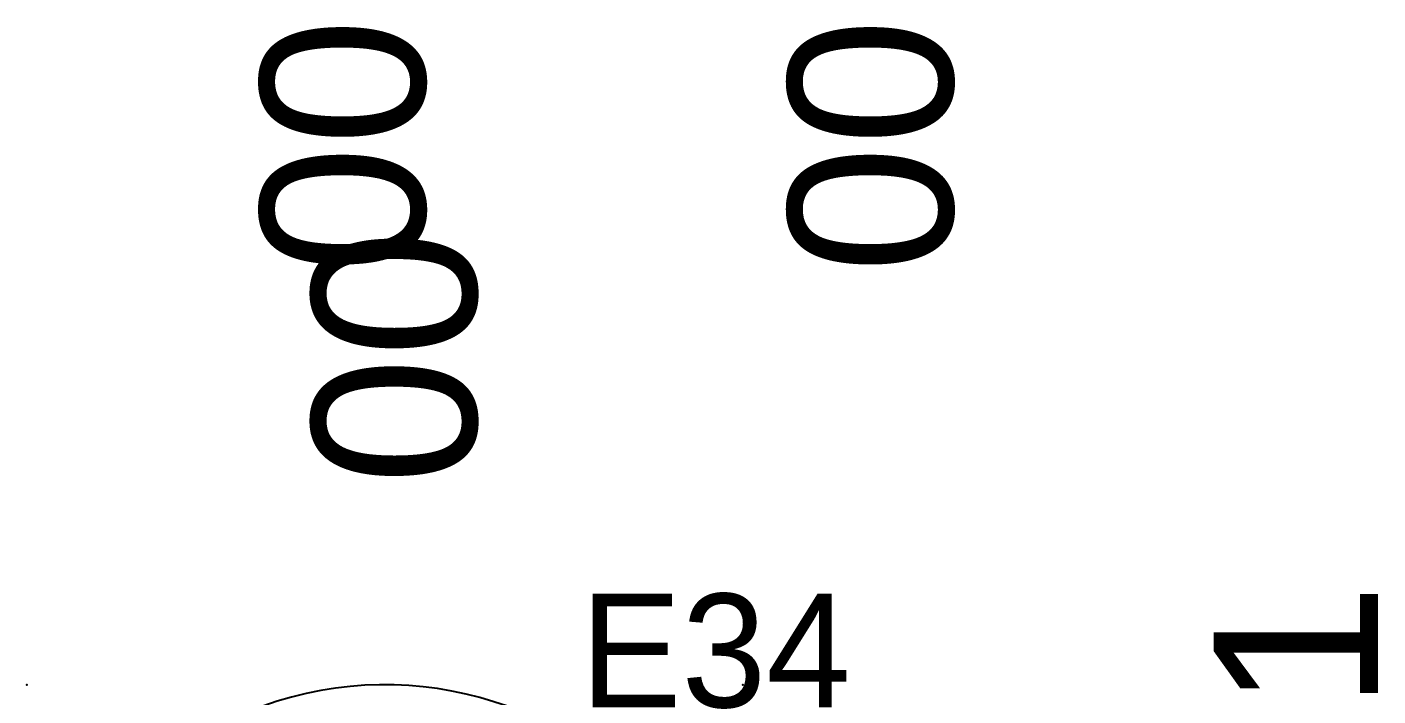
# Model space of a CAD drawing. Header units: millimetres. Extents: x 38967 to 51721, y 49836 to 53207.
# Drawn here: x 48919.1 to 49021.8, y 51852.9 to 51903.8 of the extents above; entities that cross this region are included whole.
import ezdxf
from ezdxf.enums import TextEntityAlignment as Align

# ---------------------------------------------------------------- set-up
doc = ezdxf.new("R2010")
doc.units = ezdxf.units.MM
doc.header["$LTSCALE"] = 5
doc.layers.add('200-EquipBorder-2d', color=9, linetype='Continuous')
doc.layers.add('200-EquipID-2d', color=7, linetype='Continuous')
doc.layers.add('200-InsPoint-3D', color=3, linetype='Continuous', plot=False)
doc.styles.add('Arial', font='arial.ttf')
doc.styles.add('ROMANS', font='micross.ttf')
doc.styles.add('TAKSİM', font='GOTHIC.TTF', dxfattribs={"height": 20})

# ---------------------------------------------------------------- blocks, each defined once
blk = doc.blocks.new('SL50')
at = {"layer": '200-EquipBorder-2d'}
blk.add_arc((272, -599), 272, 135.3487, 0, dxfattribs=at)
at = {"layer": '200-InsPoint-3D'}
for p in [(0, -871), (544, -871)]:
    blk.add_point(p, dxfattribs=at)
blk = doc.blocks.new('attrib')
at = {"layer": '200-EquipID-2d', "style": 'Arial'}
blk.add_attdef('POS', text='', height=2.5, dxfattribs=at).set_placement((0, 0, -1), align=Align.MIDDLE)
at = {"layer": '200-EquipID-2d', "style": 'ROMANS', "flags": 1}
for tag, p in [('ZONA', (0, -4.905, -2)), ('EQUIPMENTDATA', (0, -7.89, -2)), ('LONGDESCR', (0, -11.302, -2)), ('EQUIPMENTCONN', (0, -14.714, -2)), ('ACCESSORYDATA', (0, -18.552, -2)), ('ACCESSORYCONN', (0, -21.857, -2))]:
    blk.add_attdef(tag, text='', height=2.5, dxfattribs=at).set_placement(p, align=Align.CENTER)

msp = doc.modelspace()

# ---------------------------------------------------------------- block references
at = {"xscale": 0.1000000000003638, "yscale": 0.09999999999854481, "zscale": 0.1000000000003638, "rotation": 180}
msp.add_blockref('SL50', (48973.52, 51766.64), dxfattribs=at)
at = {"layer": '200-EquipID-2d'}
ref = msp.add_blockref('attrib', (48943.11, 51894.73), dxfattribs=dict(at, xscale=5, yscale=5, zscale=5, rotation=90))
ref.add_attrib('POS', '00', dxfattribs={"color": 1, "height": 12.5, "rotation": 90, "style": 'Arial'}).set_placement((48943.11, 51894.73, -5), align=Align.MIDDLE)
ref = msp.add_blockref('attrib', (48983.23, 51894.73), dxfattribs=dict(at, xscale=5, yscale=5, zscale=5, rotation=90))
ref.add_attrib('POS', '00', dxfattribs={"color": 1, "height": 12.5, "rotation": 90, "style": 'Arial'}).set_placement((48983.23, 51894.73, -5), align=Align.MIDDLE)
ref = msp.add_blockref('attrib', (48947.02, 51878.64), dxfattribs=dict(at, xscale=5, yscale=5, zscale=5, rotation=270))
ref.add_attrib('POS', '00', dxfattribs={"color": 1, "height": 12.5, "rotation": 270, "style": 'Arial'}).set_placement((48947.02, 51878.64, -5), align=Align.MIDDLE)
ref = msp.add_blockref('attrib', (49015.56, 51856.64), dxfattribs=dict(at, xscale=5, yscale=5, zscale=5, rotation=90))
ref.add_attrib('POS', '1', dxfattribs={"color": 1, "height": 12.5, "rotation": 90, "style": 'Arial'}).set_placement((49015.56, 51856.64, -5), align=Align.MIDDLE)

# ---------------------------------------------------------------- texts
at = {"style": 'TAKSİM'}
msp.add_text('E34', height=8.64, dxfattribs=at).set_placement((48971.45, 51852.02), align=Align.CENTER)

doc.saveas('drawing.dxf')
